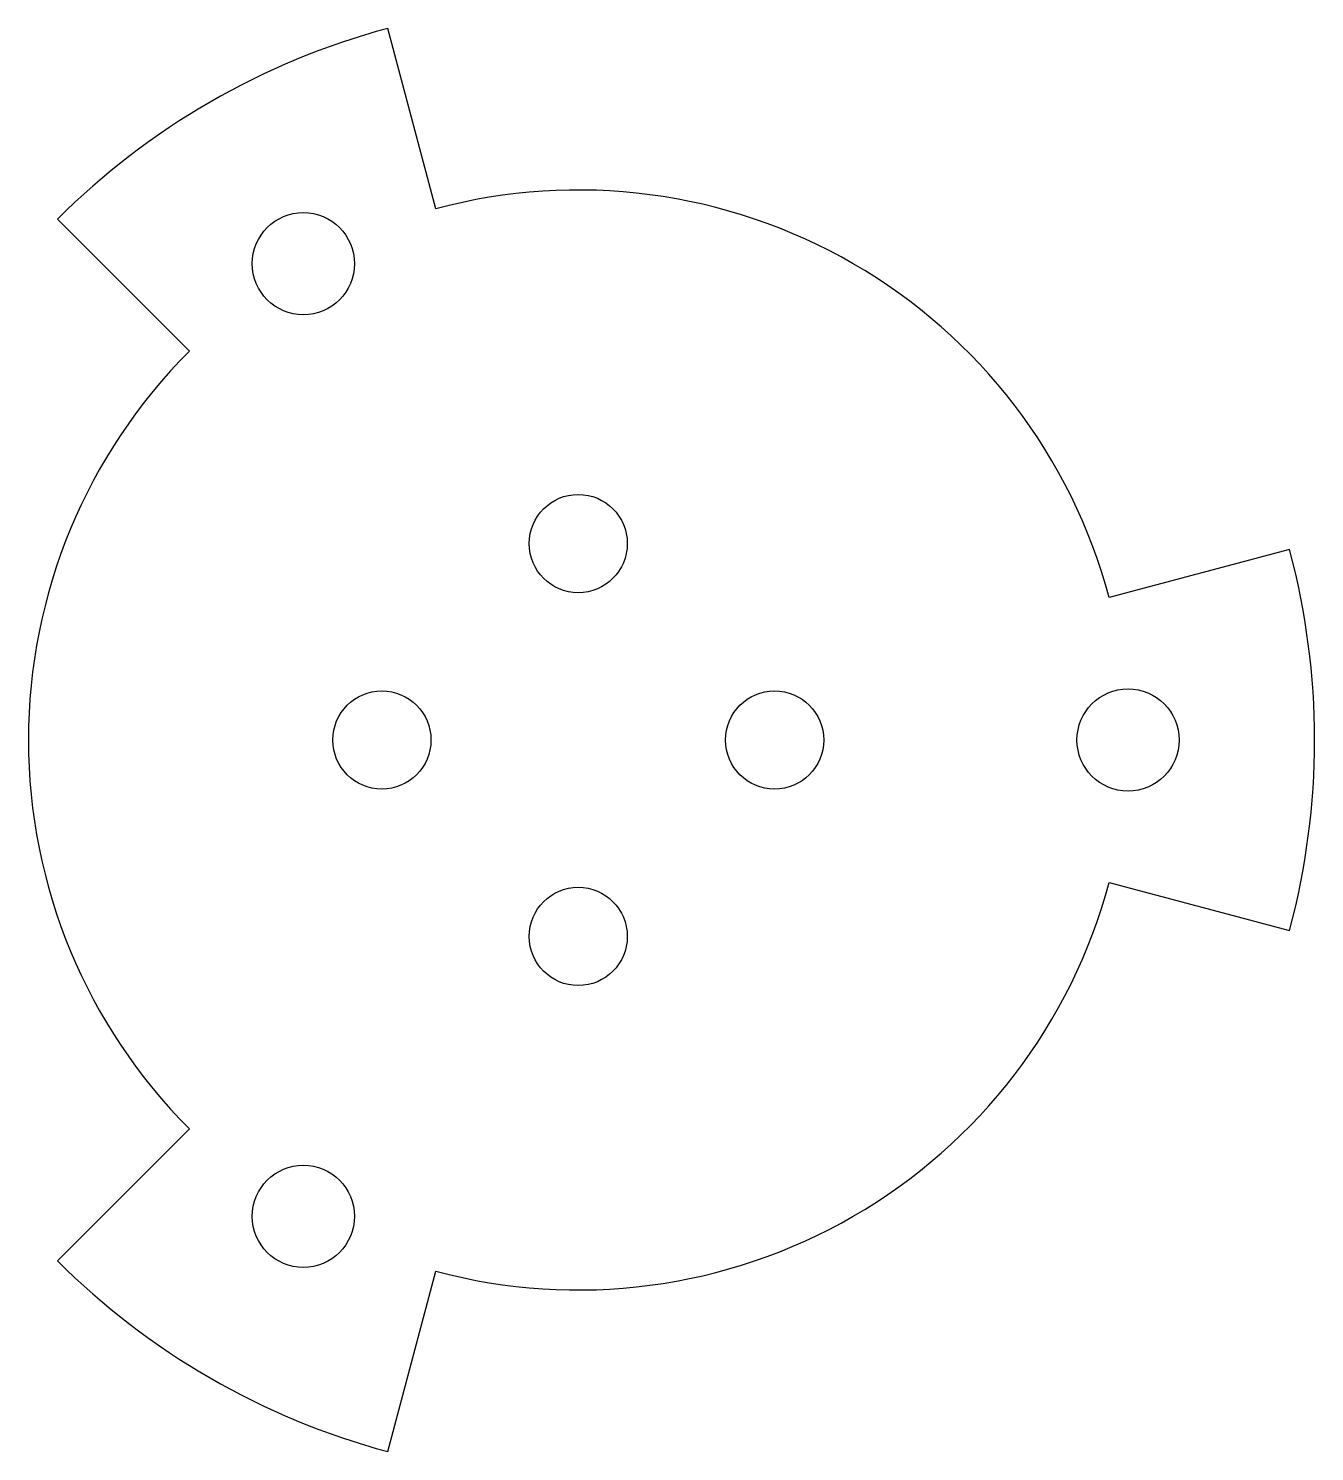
# Model space of a CAD drawing. Header units: inches. Extents: x -0.7 to 0.94, y -0.91 to 0.91.
import ezdxf

# ---------------------------------------------------------------- set-up
doc = ezdxf.new("R2010")
doc.units = ezdxf.units.IN
doc.header["$MEASUREMENT"] = 0

msp = doc.modelspace()

# ---------------------------------------------------------------- linework, layer by layer
msp.add_lwpolyline([(0.9056, 0.2426), (0.6761, 0.1812, 0.414214), (-0.1812, 0.6761), (-0.2426, 0.9056, 0.131652), (-0.6629, 0.6629), (-0.495, 0.495, 0.414214), (-0.495, -0.495), (-0.6629, -0.6629, 0.131652), (-0.2426, -0.9056), (-0.1812, -0.6761, 0.414214), (0.6761, -0.1812), (0.9056, -0.2426, 0.131652)], format="xyb", close=True)
for centre, radius in [((-0.35, 0.6062), 0.065), ((0, 0.25), 0.0625), ((-0.25, 0), 0.0625), ((0.25, 0), 0.0625), ((0.7, 0), 0.065), ((0, -0.25), 0.0625), ((-0.35, -0.6062), 0.065)]:
    msp.add_circle(centre, radius)

doc.saveas('drawing.dxf')
